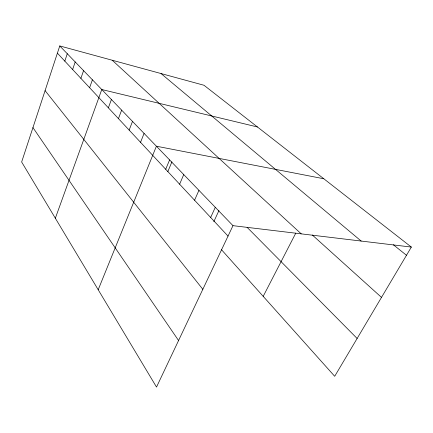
<?xml version="1.0" encoding="UTF-8"?>
<svg xmlns="http://www.w3.org/2000/svg" width="433" height="433" viewBox="0 0 433 433"><rect width="100%" height="100%" fill="white"/><g stroke="black" fill="none" stroke-linecap="round" stroke-linejoin="round"><path stroke-width="0.65" d="M59.765 45.93L21.65 162.002L156.519 387.07L232.976 225.663L59.765 45.93L203.992 85.263L411.35 247.081L334.693 376.293L221.442 249.657M64.809 61.123L67.277 53.73M72.63 69.513L75.201 61.951M80.89 78.362L83.569 70.633M89.62 87.72L92.413 79.813M55.343 218.227L101.782 89.534L257.44 126.972M108.364 107.817L111.416 99.53M118.447 118.62L121.641 110.139M129.153 130.1L132.503 121.408M140.552 142.316L144.07 133.413M98.194 289.737L156.41 146.213L323.808 178.764M165.698 169.276L169.606 159.907M167.804 171.674L171.912 161.861M179.619 184.198L183.744 174.58M194.563 200.219L198.936 190.341M210.654 217.469L215.298 207.32M213.842 221.626L218.936 210.573M263.199 296.351L295.782 233.138M232.976 225.663L411.35 247.081M393.364 244.78L406.49 255.275M161.022 73.545L361.176 241.057M312.328 235.005L381.505 297.39M112.228 60.241L301.238 233.858M247.097 227.325L357.128 338.476M57.389 53.167L228.034 236.099M45.086 90.627L202.828 289.309M32.946 127.594L178.569 340.527"/></g></svg>
